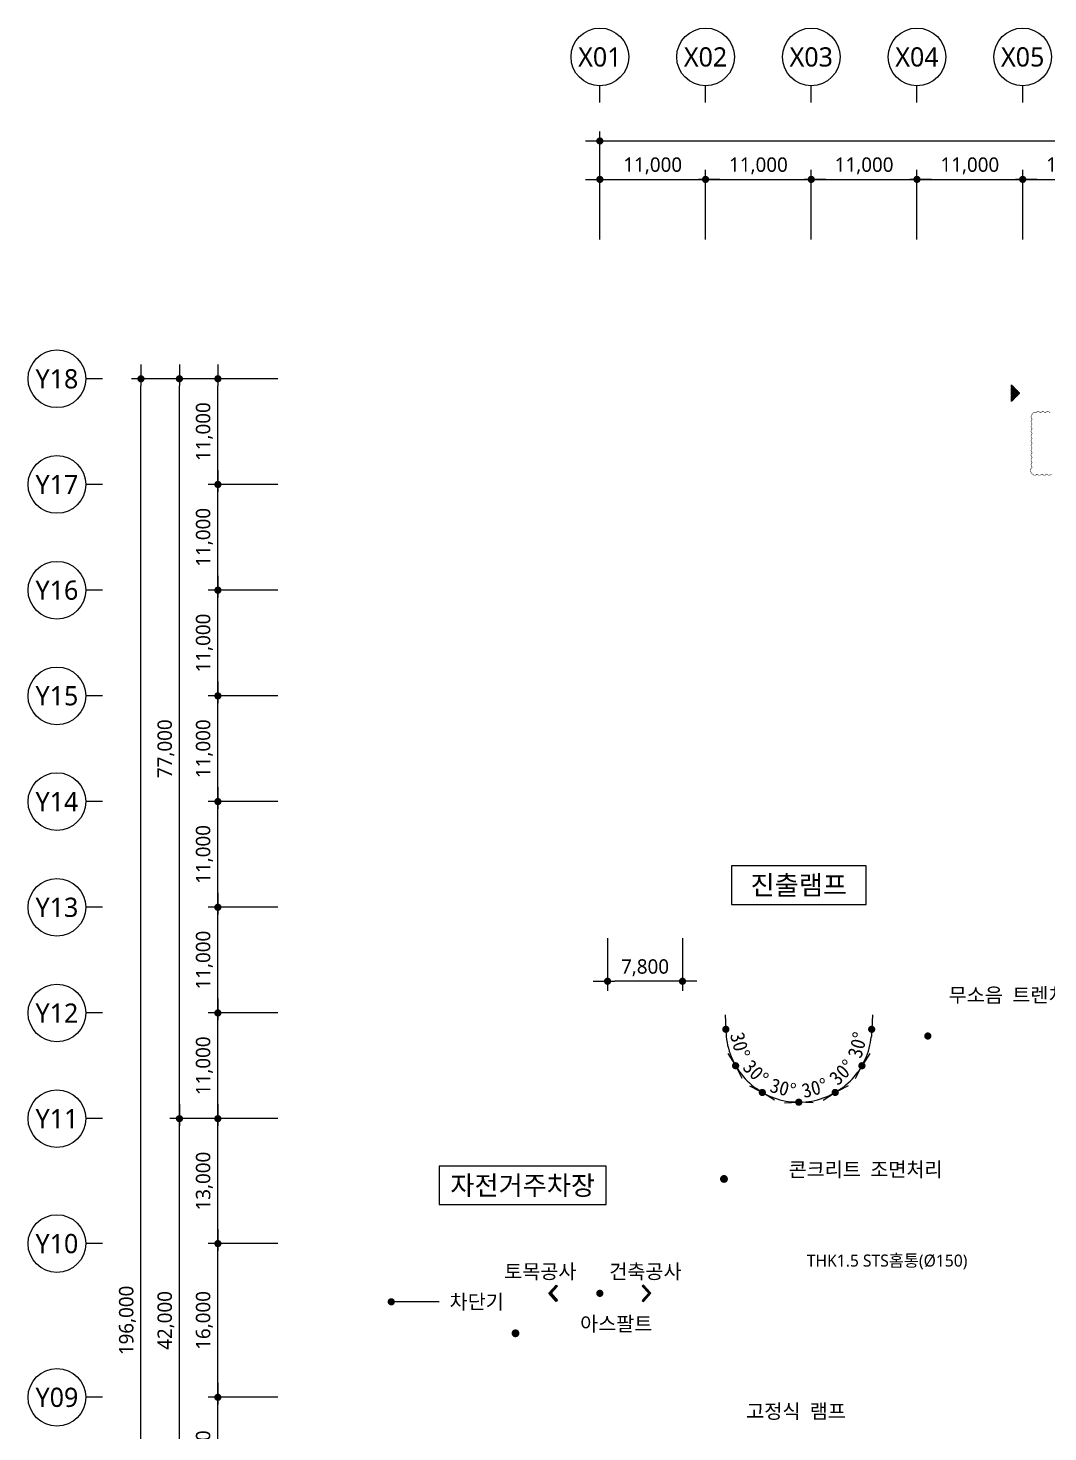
# Model space of a CAD drawing. Header units: millimetres. Extents: x 3546612 to 5615882, y 547008 to 3162891.
# Drawn here: x 4806612 to 4912737, y 1531788 to 1677891 of the extents above; entities that cross this region are included whole.
import ezdxf
from ezdxf.enums import TextEntityAlignment as Align

# ---------------------------------------------------------------- set-up
doc = ezdxf.new("R2010")
doc.units = ezdxf.units.MM
doc.linetypes.add('DASHDOTX2', pattern=[2, 1, -0.5, 0, -0.5])
for name, color, linetype, lineweight in [('A-AXIS-BUBL', 7, 'Continuous', 25), ('A-DIMS', 7, 'Continuous', 25), ('A-MKXS-LEAD', 7, 'Continuous', 25), ('A-MKXS-MAK2', 3, 'DASHDOTX2', 25), ('A-MKXS-TEXT1', 3, 'Continuous', 25), ('A-XXXX-SYMB', 7, 'Continuous', 25), ('A-XXXX-TXT2', 3, 'Continuous', 25), ('REV-202205', 20, 'Continuous', 25)]:
    doc.layers.add(name, color=color, linetype=linetype, lineweight=lineweight)
doc.styles.add('HY울릉도L', font='')
doc.styles.add('돋움', font='')
doc.styles.add('돋움체', font='')
doc.styles.add('맑은고딕', font='malgun.ttf')
doc.styles.get('HY울릉도L').set_extended_font_data('HYwulM')
doc.styles.get('돋움').set_extended_font_data('DotumChe')
doc.styles.get('돋움체').set_extended_font_data('DotumChe')
doc.dimstyles.new('CDIM', dxfattribs={"dimtxt": 3, "dimasz": 1.5, "dimexe": 2, "dimexo": 1, "dimgap": 1, "dimtad": 1, "dimdec": 0, "dimrnd": 0.5, "dimzin": 0, "dimdsep": 32, "dimlunit": 6, "dimtxsty": 'HY울릉도L', "dimblk1": '_CIDOT', "dimblk2": '_CIDOT', "dimsah": 1, "dimcen": 5.5, "dimclrd": 2, "dimclre": 2, "dimclrt": 7, "dimadec": 0, "dimazin": 0, "dimtfac": 1, "dimtdec": 0, "dimtix": 1, "dimtmove": 2, "dimatfit": 1, "dimldrblk": '_CIDOT', "dimfxl": 1, "dimtolj": 1, "dimtzin": 0, "dimlwd": -1, "dimarcsym": 0})

# ---------------------------------------------------------------- blocks, each defined once
blk = doc.blocks.new('_CIDOT')
at = {"color": 0, "linetype": 'ByBlock'}
blk.add_line((2, 0), (-1, 0), dxfattribs=at)
at = {"color": 0, "linetype": 'ByBlock', "const_width": 0.5}
blk.add_lwpolyline([(-0.25, 0, 1), (0.25, 0, 1)], format="xyb", close=True, dxfattribs=at)
blk = doc.blocks.new('*D15')
at = {"layer": 'A-DIMS', "lineweight": -2, "transparency": 16777216}
for p, q in [((93193, 135121), (85943, 135121)), ((93193, 122121), (85943, 122121))]:
    blk.add_line(p, q, dxfattribs=at)
at = {"layer": 'A-DIMS', "transparency": 16777216}
blk.add_line((86943, 122871), (86943, 134371), dxfattribs=at)
at = {"layer": 'A-DIMS', "transparency": 16777216, "xscale": 750, "yscale": 750, "zscale": 750}
for p, rotation in [((86943, 135121), 90), ((86943, 122121), 270)]:
    blk.add_blockref('_CIDOT', p, dxfattribs=dict(at, rotation=rotation))
at = {"layer": 'A-DIMS', "color": 3, "transparency": 16777216, "insert": (85538, 128621), "char_height": 1500, "attachment_point": 5, "rotation": 90, "style": '맑은고딕'}
blk.add_mtext('\\A1;13,000', dxfattribs=at)
blk = doc.blocks.new('*D16')
at = {"layer": 'A-DIMS', "lineweight": -2, "transparency": 16777216}
for p, q in [((93193, 151121), (85943, 151121)), ((93193, 135121), (85943, 135121))]:
    blk.add_line(p, q, dxfattribs=at)
at = {"layer": 'A-DIMS', "transparency": 16777216}
blk.add_line((86943, 135871), (86943, 150371), dxfattribs=at)
at = {"layer": 'A-DIMS', "transparency": 16777216, "xscale": 750, "yscale": 750, "zscale": 750}
for p, rotation in [((86943, 151121), 90), ((86943, 135121), 270)]:
    blk.add_blockref('_CIDOT', p, dxfattribs=dict(at, rotation=rotation))
at = {"layer": 'A-DIMS', "color": 3, "transparency": 16777216, "insert": (85538, 143121), "char_height": 1500, "attachment_point": 5, "rotation": 90, "style": '맑은고딕'}
blk.add_mtext('\\A1;16,000', dxfattribs=at)
blk = doc.blocks.new('*D17')
at = {"layer": 'A-DIMS', "lineweight": -2, "transparency": 16777216}
for p, q in [((93193, 164121), (85943, 164121)), ((93193, 151121), (85943, 151121))]:
    blk.add_line(p, q, dxfattribs=at)
at = {"layer": 'A-DIMS', "transparency": 16777216}
blk.add_line((86943, 151871), (86943, 163371), dxfattribs=at)
at = {"layer": 'A-DIMS', "transparency": 16777216, "xscale": 750, "yscale": 750, "zscale": 750}
for p, rotation in [((86943, 164121), 90), ((86943, 151121), 270)]:
    blk.add_blockref('_CIDOT', p, dxfattribs=dict(at, rotation=rotation))
at = {"layer": 'A-DIMS', "color": 3, "transparency": 16777216, "insert": (85538, 157621), "char_height": 1500, "attachment_point": 5, "rotation": 90, "style": '맑은고딕'}
blk.add_mtext('\\A1;13,000', dxfattribs=at)
blk = doc.blocks.new('*D18')
at = {"layer": 'A-DIMS', "lineweight": -2, "transparency": 16777216}
for p, q in [((93193, 175121), (85943, 175121)), ((93193, 164121), (85943, 164121))]:
    blk.add_line(p, q, dxfattribs=at)
at = {"layer": 'A-DIMS', "transparency": 16777216}
blk.add_line((86943, 164871), (86943, 174371), dxfattribs=at)
at = {"layer": 'A-DIMS', "transparency": 16777216, "xscale": 750, "yscale": 750, "zscale": 750}
for p, rotation in [((86943, 175121), 90), ((86943, 164121), 270)]:
    blk.add_blockref('_CIDOT', p, dxfattribs=dict(at, rotation=rotation))
at = {"layer": 'A-DIMS', "color": 3, "transparency": 16777216, "insert": (85538, 169621), "char_height": 1500, "attachment_point": 5, "rotation": 90, "style": '맑은고딕'}
blk.add_mtext('\\A1;11,000', dxfattribs=at)
blk = doc.blocks.new('*D19')
at = {"layer": 'A-DIMS', "lineweight": -2, "transparency": 16777216}
for p, q in [((93193, 186121), (85943, 186121)), ((93193, 175121), (85943, 175121))]:
    blk.add_line(p, q, dxfattribs=at)
at = {"layer": 'A-DIMS', "transparency": 16777216}
blk.add_line((86943, 175871), (86943, 185371), dxfattribs=at)
at = {"layer": 'A-DIMS', "transparency": 16777216, "xscale": 750, "yscale": 750, "zscale": 750}
for p, rotation in [((86943, 186121), 90), ((86943, 175121), 270)]:
    blk.add_blockref('_CIDOT', p, dxfattribs=dict(at, rotation=rotation))
at = {"layer": 'A-DIMS', "color": 3, "transparency": 16777216, "insert": (85538, 180621), "char_height": 1500, "attachment_point": 5, "rotation": 90, "style": '맑은고딕'}
blk.add_mtext('\\A1;11,000', dxfattribs=at)
blk = doc.blocks.new('*D20')
at = {"layer": 'A-DIMS', "lineweight": -2, "transparency": 16777216}
for p, q in [((93193, 197121), (85943, 197121)), ((93193, 186121), (85943, 186121))]:
    blk.add_line(p, q, dxfattribs=at)
at = {"layer": 'A-DIMS', "transparency": 16777216}
blk.add_line((86943, 186871), (86943, 196371), dxfattribs=at)
at = {"layer": 'A-DIMS', "transparency": 16777216, "xscale": 750, "yscale": 750, "zscale": 750}
for p, rotation in [((86943, 197121), 90), ((86943, 186121), 270)]:
    blk.add_blockref('_CIDOT', p, dxfattribs=dict(at, rotation=rotation))
at = {"layer": 'A-DIMS', "color": 3, "transparency": 16777216, "insert": (85538, 191621), "char_height": 1500, "attachment_point": 5, "rotation": 90, "style": '맑은고딕'}
blk.add_mtext('\\A1;11,000', dxfattribs=at)
blk = doc.blocks.new('*D21')
at = {"layer": 'A-DIMS', "lineweight": -2, "transparency": 16777216}
for p, q in [((93193, 208121), (85943, 208121)), ((93193, 197121), (85943, 197121))]:
    blk.add_line(p, q, dxfattribs=at)
at = {"layer": 'A-DIMS', "transparency": 16777216}
blk.add_line((86943, 197871), (86943, 207371), dxfattribs=at)
at = {"layer": 'A-DIMS', "transparency": 16777216, "xscale": 750, "yscale": 750, "zscale": 750}
for p, rotation in [((86943, 208121), 90), ((86943, 197121), 270)]:
    blk.add_blockref('_CIDOT', p, dxfattribs=dict(at, rotation=rotation))
at = {"layer": 'A-DIMS', "color": 3, "transparency": 16777216, "insert": (85538, 202621), "char_height": 1500, "attachment_point": 5, "rotation": 90, "style": '맑은고딕'}
blk.add_mtext('\\A1;11,000', dxfattribs=at)
blk = doc.blocks.new('*D22')
at = {"layer": 'A-DIMS', "lineweight": -2, "transparency": 16777216}
for p, q in [((93193, 219121), (85943, 219121)), ((93193, 208121), (85943, 208121))]:
    blk.add_line(p, q, dxfattribs=at)
at = {"layer": 'A-DIMS', "transparency": 16777216}
blk.add_line((86943, 208871), (86943, 218371), dxfattribs=at)
at = {"layer": 'A-DIMS', "transparency": 16777216, "xscale": 750, "yscale": 750, "zscale": 750}
for p, rotation in [((86943, 219121), 90), ((86943, 208121), 270)]:
    blk.add_blockref('_CIDOT', p, dxfattribs=dict(at, rotation=rotation))
at = {"layer": 'A-DIMS', "color": 3, "transparency": 16777216, "insert": (85538, 213621), "char_height": 1500, "attachment_point": 5, "rotation": 90, "style": '맑은고딕'}
blk.add_mtext('\\A1;11,000', dxfattribs=at)
blk = doc.blocks.new('*D23')
at = {"layer": 'A-DIMS', "lineweight": -2, "transparency": 16777216}
for p, q in [((93193, 230121), (85943, 230121)), ((93193, 219121), (85943, 219121))]:
    blk.add_line(p, q, dxfattribs=at)
at = {"layer": 'A-DIMS', "transparency": 16777216}
blk.add_line((86943, 219871), (86943, 229371), dxfattribs=at)
at = {"layer": 'A-DIMS', "transparency": 16777216, "xscale": 750, "yscale": 750, "zscale": 750}
for p, rotation in [((86943, 230121), 90), ((86943, 219121), 270)]:
    blk.add_blockref('_CIDOT', p, dxfattribs=dict(at, rotation=rotation))
at = {"layer": 'A-DIMS', "color": 3, "transparency": 16777216, "insert": (85538, 224621), "char_height": 1500, "attachment_point": 5, "rotation": 90, "style": '맑은고딕'}
blk.add_mtext('\\A1;11,000', dxfattribs=at)
blk = doc.blocks.new('*D24')
at = {"layer": 'A-DIMS', "lineweight": -2, "transparency": 16777216}
for p, q in [((93193, 241121), (85943, 241121)), ((93193, 230121), (85943, 230121))]:
    blk.add_line(p, q, dxfattribs=at)
at = {"layer": 'A-DIMS', "transparency": 16777216}
blk.add_line((86943, 230871), (86943, 240371), dxfattribs=at)
at = {"layer": 'A-DIMS', "transparency": 16777216, "xscale": 750, "yscale": 750, "zscale": 750}
for p, rotation in [((86943, 241121), 90), ((86943, 230121), 270)]:
    blk.add_blockref('_CIDOT', p, dxfattribs=dict(at, rotation=rotation))
at = {"layer": 'A-DIMS', "color": 3, "transparency": 16777216, "insert": (85538, 235621), "char_height": 1500, "attachment_point": 5, "rotation": 90, "style": '맑은고딕'}
blk.add_mtext('\\A1;11,000', dxfattribs=at)
blk = doc.blocks.new('*D26')
at = {"layer": 'A-DIMS', "lineweight": -2, "transparency": 16777216}
for p, q in [((93193, 241121), (77943, 241121)), ((93193, 45121), (77943, 45121))]:
    blk.add_line(p, q, dxfattribs=at)
at = {"layer": 'A-DIMS', "transparency": 16777216}
blk.add_line((78943, 45871), (78943, 240371), dxfattribs=at)
at = {"layer": 'A-DIMS', "transparency": 16777216, "xscale": 750, "yscale": 750, "zscale": 750}
for p, rotation in [((78943, 241121), 90), ((78943, 45121), 270)]:
    blk.add_blockref('_CIDOT', p, dxfattribs=dict(at, rotation=rotation))
at = {"layer": 'A-DIMS', "color": 3, "transparency": 16777216, "insert": (77538, 143121), "char_height": 1500, "attachment_point": 5, "rotation": 90, "style": '맑은고딕'}
blk.add_mtext('\\A1;196,000', dxfattribs=at)
blk = doc.blocks.new('*D28')
at = {"layer": 'A-DIMS', "lineweight": -2, "transparency": 16777216}
for p, q in [((93193, 164121), (81943, 164121)), ((93193, 122121), (81943, 122121))]:
    blk.add_line(p, q, dxfattribs=at)
at = {"layer": 'A-DIMS', "transparency": 16777216}
blk.add_line((82943, 122871), (82943, 163371), dxfattribs=at)
at = {"layer": 'A-DIMS', "transparency": 16777216, "xscale": 750, "yscale": 750, "zscale": 750}
for p, rotation in [((82943, 164121), 90), ((82943, 122121), 270)]:
    blk.add_blockref('_CIDOT', p, dxfattribs=dict(at, rotation=rotation))
at = {"layer": 'A-DIMS', "color": 3, "transparency": 16777216, "insert": (81542, 143121), "char_height": 1500, "attachment_point": 5, "rotation": 90, "style": '맑은고딕'}
blk.add_mtext('\\A1;42,000', dxfattribs=at)
blk = doc.blocks.new('*D29')
at = {"layer": 'A-DIMS', "lineweight": -2, "transparency": 16777216}
for p, q in [((93193, 241121), (81943, 241121)), ((93193, 164121), (81943, 164121))]:
    blk.add_line(p, q, dxfattribs=at)
at = {"layer": 'A-DIMS', "transparency": 16777216}
blk.add_line((82943, 164871), (82943, 240371), dxfattribs=at)
at = {"layer": 'A-DIMS', "transparency": 16777216, "xscale": 750, "yscale": 750, "zscale": 750}
for p, rotation in [((82943, 241121), 90), ((82943, 164121), 270)]:
    blk.add_blockref('_CIDOT', p, dxfattribs=dict(at, rotation=rotation))
at = {"layer": 'A-DIMS', "color": 3, "transparency": 16777216, "insert": (81542, 202621), "char_height": 1500, "attachment_point": 5, "rotation": 90, "style": '맑은고딕'}
blk.add_mtext('\\A1;77,000', dxfattribs=at)
blk = doc.blocks.new('*D30')
at = {"layer": 'A-DIMS', "lineweight": -2, "transparency": 16777216}
for p, q in [((148693, 255621), (148693, 262871)), ((159693, 255621), (159693, 262871))]:
    blk.add_line(p, q, dxfattribs=at)
at = {"layer": 'A-DIMS', "transparency": 16777216}
blk.add_line((149443, 261871), (158943, 261871), dxfattribs=at)
at = {"layer": 'A-DIMS', "transparency": 16777216, "xscale": 750, "yscale": 750, "zscale": 750, "rotation": 180}
blk.add_blockref('_CIDOT', (148693, 261871), dxfattribs=at)
at = {"layer": 'A-DIMS', "transparency": 16777216, "xscale": 750, "yscale": 750, "zscale": 750}
blk.add_blockref('_CIDOT', (159693, 261871), dxfattribs=at)
at = {"layer": 'A-DIMS', "color": 3, "transparency": 16777216, "insert": (154193, 263275), "char_height": 1500, "attachment_point": 5, "style": '맑은고딕'}
blk.add_mtext('\\A1;11,000', dxfattribs=at)
blk = doc.blocks.new('*D31')
at = {"layer": 'A-DIMS', "lineweight": -2, "transparency": 16777216}
for p, q in [((159693, 255621), (159693, 262871)), ((170693, 255621), (170693, 262871))]:
    blk.add_line(p, q, dxfattribs=at)
at = {"layer": 'A-DIMS', "transparency": 16777216}
blk.add_line((160443, 261871), (169943, 261871), dxfattribs=at)
at = {"layer": 'A-DIMS', "transparency": 16777216, "xscale": 750, "yscale": 750, "zscale": 750, "rotation": 180}
blk.add_blockref('_CIDOT', (159693, 261871), dxfattribs=at)
at = {"layer": 'A-DIMS', "transparency": 16777216, "xscale": 750, "yscale": 750, "zscale": 750}
blk.add_blockref('_CIDOT', (170693, 261871), dxfattribs=at)
at = {"layer": 'A-DIMS', "color": 3, "transparency": 16777216, "insert": (165193, 263275), "char_height": 1500, "attachment_point": 5, "style": '맑은고딕'}
blk.add_mtext('\\A1;11,000', dxfattribs=at)
blk = doc.blocks.new('*D32')
at = {"layer": 'A-DIMS', "lineweight": -2, "transparency": 16777216}
for p, q in [((170693, 255621), (170693, 262871)), ((181693, 255621), (181693, 262871))]:
    blk.add_line(p, q, dxfattribs=at)
at = {"layer": 'A-DIMS', "transparency": 16777216}
blk.add_line((171443, 261871), (180943, 261871), dxfattribs=at)
at = {"layer": 'A-DIMS', "transparency": 16777216, "xscale": 750, "yscale": 750, "zscale": 750, "rotation": 180}
blk.add_blockref('_CIDOT', (170693, 261871), dxfattribs=at)
at = {"layer": 'A-DIMS', "transparency": 16777216, "xscale": 750, "yscale": 750, "zscale": 750}
blk.add_blockref('_CIDOT', (181693, 261871), dxfattribs=at)
at = {"layer": 'A-DIMS', "color": 3, "transparency": 16777216, "insert": (176193, 263275), "char_height": 1500, "attachment_point": 5, "style": '맑은고딕'}
blk.add_mtext('\\A1;11,000', dxfattribs=at)
blk = doc.blocks.new('*D43')
at = {"layer": 'A-DIMS', "lineweight": -2, "transparency": 16777216}
for p, q in [((126693, 255621), (126693, 266871)), ((302693, 255621), (302693, 266871))]:
    blk.add_line(p, q, dxfattribs=at)
at = {"layer": 'A-DIMS', "transparency": 16777216}
blk.add_line((127443, 265871), (301943, 265871), dxfattribs=at)
at = {"layer": 'A-DIMS', "transparency": 16777216, "xscale": 750, "yscale": 750, "zscale": 750, "rotation": 180}
blk.add_blockref('_CIDOT', (126693, 265871), dxfattribs=at)
at = {"layer": 'A-DIMS', "transparency": 16777216, "xscale": 750, "yscale": 750, "zscale": 750}
blk.add_blockref('_CIDOT', (302693, 265871), dxfattribs=at)
at = {"layer": 'A-DIMS', "color": 3, "transparency": 16777216, "insert": (214693, 267275), "char_height": 1500, "attachment_point": 5, "style": '맑은고딕'}
blk.add_mtext('\\A1;176,000', dxfattribs=at)
blk = doc.blocks.new('*D45')
at = {"layer": 'A-DIMS', "lineweight": -2, "transparency": 16777216}
for p, q in [((126693, 255621), (126693, 262871)), ((137693, 255621), (137693, 262871))]:
    blk.add_line(p, q, dxfattribs=at)
at = {"layer": 'A-DIMS', "transparency": 16777216}
blk.add_line((127443, 261871), (136943, 261871), dxfattribs=at)
at = {"layer": 'A-DIMS', "transparency": 16777216, "xscale": 750, "yscale": 750, "zscale": 750, "rotation": 180}
blk.add_blockref('_CIDOT', (126693, 261871), dxfattribs=at)
at = {"layer": 'A-DIMS', "transparency": 16777216, "xscale": 750, "yscale": 750, "zscale": 750}
blk.add_blockref('_CIDOT', (137693, 261871), dxfattribs=at)
at = {"layer": 'A-DIMS', "color": 3, "transparency": 16777216, "insert": (132193, 263275), "char_height": 1500, "attachment_point": 5, "style": '맑은고딕'}
blk.add_mtext('\\A1;11,000', dxfattribs=at)
blk = doc.blocks.new('*D46')
at = {"layer": 'A-DIMS', "lineweight": -2, "transparency": 16777216}
for p, q in [((137693, 255621), (137693, 262871)), ((148693, 255621), (148693, 262871))]:
    blk.add_line(p, q, dxfattribs=at)
at = {"layer": 'A-DIMS', "transparency": 16777216}
blk.add_line((138443, 261871), (147943, 261871), dxfattribs=at)
at = {"layer": 'A-DIMS', "transparency": 16777216, "xscale": 750, "yscale": 750, "zscale": 750, "rotation": 180}
blk.add_blockref('_CIDOT', (137693, 261871), dxfattribs=at)
at = {"layer": 'A-DIMS', "transparency": 16777216, "xscale": 750, "yscale": 750, "zscale": 750}
blk.add_blockref('_CIDOT', (148693, 261871), dxfattribs=at)
at = {"layer": 'A-DIMS', "color": 3, "transparency": 16777216, "insert": (143193, 263275), "char_height": 1500, "attachment_point": 5, "style": '맑은고딕'}
blk.add_mtext('\\A1;11,000', dxfattribs=at)
blk = doc.blocks.new('글_자전거주차장')
at = {"layer": 'A-XXXX-TXT2', "color": 0}
blk.add_lwpolyline([(-8700, -2000), (8700, -2000), (8700, 2000), (-8700, 2000)], close=True, dxfattribs=at)
at = {"layer": 'A-XXXX-TXT2', "style": '맑은고딕'}
blk.add_text('자전거주차장', height=2000, dxfattribs=at).set_placement((0, 0), align=Align.MIDDLE_CENTER)
blk = doc.blocks.new('글_진출램프')
at = {"layer": 'A-XXXX-TXT2', "color": 0}
blk.add_lwpolyline([(-7000, -1997), (7000, -1997), (7000, 2003), (-7000, 2003)], close=True, dxfattribs=at)
at = {"layer": 'A-XXXX-TXT2', "style": '맑은고딕'}
blk.add_text('진출램프', height=2000, dxfattribs=at).set_placement((0, 3), align=Align.MIDDLE_CENTER)
blk = doc.blocks.new('*D144')
at = {"layer": 'A-DIMS', "lineweight": -2, "transparency": 16777216}
for p, q in [((4866912, 1583191), (4866912, 1577691)), ((4874712, 1583191), (4874712, 1577691))]:
    blk.add_line(p, q, dxfattribs=at)
at = {"layer": 'A-DIMS', "transparency": 16777216}
blk.add_line((4873962, 1578691), (4867662, 1578691), dxfattribs=at)
at = {"layer": 'A-DIMS', "transparency": 16777216, "xscale": 750, "yscale": 750, "zscale": 750}
for p, rotation in [((4866912, 1578691), 179.9999710073349), ((4874712, 1578691), 359.9999710073349)]:
    blk.add_blockref('_CIDOT', p, dxfattribs=dict(at, rotation=rotation))
at = {"layer": 'A-DIMS', "color": 3, "transparency": 16777216, "insert": (4870812, 1580092), "char_height": 1500, "attachment_point": 5, "rotation": 359.99997, "style": '맑은고딕'}
blk.add_mtext('\\A1;7,800', dxfattribs=at)
blk = doc.blocks.new('*D147')
at = {"layer": 'A-DIMS', "transparency": 16777216}
blk.add_arc((4886812, 1573691), 7587, 305.666, 324.334, dxfattribs=at)
at = {"layer": 'A-DIMS', "transparency": 16777216, "xscale": 750, "yscale": 750, "zscale": 750}
for p, rotation in [((4893383, 1569898), 57.16699755167519), ((4890605, 1567120), 212.8330024483249)]:
    blk.add_blockref('_CIDOT', p, dxfattribs=dict(at, rotation=rotation))
at = {"layer": 'A-DIMS', "color": 3, "transparency": 16777216, "insert": (4891292, 1569211), "char_height": 1500, "attachment_point": 5, "rotation": 45, "style": '돋움'}
blk.add_mtext('\\A1;30°', dxfattribs=at)
blk = doc.blocks.new('*D148')
at = {"layer": 'A-DIMS', "transparency": 16777216}
blk.add_arc((4886812, 1573691), 7587, 335.666, 354.334, dxfattribs=at)
at = {"layer": 'A-DIMS', "transparency": 16777216, "xscale": 750, "yscale": 750, "zscale": 750}
for p, rotation in [((4894399, 1573691), 87.16699788413507), ((4893383, 1569898), 242.833002115865)]:
    blk.add_blockref('_CIDOT', p, dxfattribs=dict(at, rotation=rotation))
at = {"layer": 'A-DIMS', "color": 3, "transparency": 16777216, "insert": (4892932, 1572051), "char_height": 1500, "attachment_point": 5, "rotation": 75, "style": '돋움'}
blk.add_mtext('\\A1;30°', dxfattribs=at)
blk = doc.blocks.new('*D151')
at = {"layer": 'A-DIMS', "transparency": 16777216}
blk.add_arc((4886812, 1573691), 7587, 275.666, 294.334, dxfattribs=at)
at = {"layer": 'A-DIMS', "transparency": 16777216, "xscale": 750, "yscale": 750, "zscale": 750}
for p, rotation in [((4890605, 1567120), 27.16699755167506), ((4886812, 1566104), 182.8330024483249)]:
    blk.add_blockref('_CIDOT', p, dxfattribs=dict(at, rotation=rotation))
at = {"layer": 'A-DIMS', "color": 3, "transparency": 16777216, "insert": (4888452, 1567571), "char_height": 1500, "attachment_point": 5, "rotation": 15, "style": '돋움'}
blk.add_mtext('\\A1;30°', dxfattribs=at)
blk = doc.blocks.new('*D152')
at = {"layer": 'A-DIMS', "transparency": 16777216}
blk.add_arc((4886812, 1573691), 7587, 215.666, 234.334, dxfattribs=at)
at = {"layer": 'A-DIMS', "transparency": 16777216, "xscale": 750, "yscale": 750, "zscale": 750}
for p, rotation in [((4880241, 1569898), 122.8330024483245), ((4883018, 1567120), 327.1669975516754)]:
    blk.add_blockref('_CIDOT', p, dxfattribs=dict(at, rotation=rotation))
at = {"layer": 'A-DIMS', "color": 3, "transparency": 16777216, "insert": (4882331, 1569211), "char_height": 1500, "attachment_point": 5, "rotation": 315, "style": '돋움'}
blk.add_mtext('\\A1;30°', dxfattribs=at)
blk = doc.blocks.new('*D153')
at = {"layer": 'A-DIMS', "transparency": 16777216}
blk.add_arc((4886812, 1573691), 7587, 185.666, 204.334, dxfattribs=at)
at = {"layer": 'A-DIMS', "transparency": 16777216, "xscale": 750, "yscale": 750, "zscale": 750}
for p, rotation in [((4879225, 1573691), 92.83300211586561), ((4880241, 1569898), 297.1669978841343)]:
    blk.add_blockref('_CIDOT', p, dxfattribs=dict(at, rotation=rotation))
at = {"layer": 'A-DIMS', "color": 3, "transparency": 16777216, "insert": (4880691, 1572051), "char_height": 1500, "attachment_point": 5, "rotation": 285, "style": '돋움'}
blk.add_mtext('\\A1;30°', dxfattribs=at)
blk = doc.blocks.new('*D154')
at = {"layer": 'A-DIMS', "transparency": 16777216}
blk.add_arc((4886812, 1573691), 7587, 245.666, 264.334, dxfattribs=at)
at = {"layer": 'A-DIMS', "transparency": 16777216, "xscale": 750, "yscale": 750, "zscale": 750}
for p, rotation in [((4883018, 1567120), 152.8330024483255), ((4886812, 1566104), 357.1669975516747)]:
    blk.add_blockref('_CIDOT', p, dxfattribs=dict(at, rotation=rotation))
at = {"layer": 'A-DIMS', "color": 3, "transparency": 16777216, "insert": (4885172, 1567571), "char_height": 1500, "attachment_point": 5, "rotation": 345, "style": '돋움'}
blk.add_mtext('\\A1;30°', dxfattribs=at)
blk = doc.blocks.new('ARROW2')
blk.add_lwpolyline([(0, 0.87), (0.74, 0), (0, -0.87), (0.15, -1), (1, 0), (0.15, 1)], close=True)
for points in [[(0, 0.87), (0.15, 1), (0.74, 0), (1, 0)], [(0.74, 0), (1, 0), (0, -0.87), (0.15, -1)]]:
    blk.add_solid(points)
blk = doc.blocks.new('DIM(210222)')
for p, q in [((126693, 269870.6), (126693, 271620.6)), ((137693, 269870.6), (137693, 271620.6)), ((148693, 269870.6), (148693, 271620.6)), ((159693, 269870.6), (159693, 271620.6)), ((170693, 269870.6), (170693, 271620.6)), ((74943, 241120.6), (73193, 241120.6)), ((74943, 230120.6), (73193, 230120.6)), ((74943, 219120.6), (73193, 219120.6)), ((74943, 208120.6), (73193, 208120.6)), ((74943, 197120.6), (73193, 197120.6)), ((74943, 186120.6), (73193, 186120.6)), ((74943, 175120.6), (73193, 175120.6)), ((74943, 164120.6), (73193, 164120.6)), ((74943, 151120.6), (73193, 151120.6)), ((74943, 135120.6), (73193, 135120.6))]:
    blk.add_line(p, q)
at = {"layer": 'A-AXIS-BUBL', "ltscale": 0.2}
for centre in [(126693, 274620.6), (137693, 274620.6), (148693, 274620.6), (159693, 274620.6), (170693, 274620.6), (70193, 241120.6), (70193, 230120.6), (70193, 219120.6), (70193, 208120.6), (70193, 197120.6), (70193, 186120.6), (70193, 175120.6), (70193, 164120.6), (70193, 151120.6), (70193, 135120.6)]:
    blk.add_circle(centre, 3000, dxfattribs=at)
at = {"layer": 'A-XXXX-TXT2', "ltscale": 0.2, "style": '맑은고딕'}
for s, p in [('X01', (126693, 274620.6)), ('X02', (137693, 274620.6)), ('X03', (148693, 274620.6)), ('X04', (159693, 274620.6)), ('X05', (170693, 274620.6)), ('Y18', (70193, 241120.6)), ('Y17', (70193, 230120.6)), ('Y16', (70193, 219120.6)), ('Y15', (70193, 208120.6)), ('Y14', (70193, 197120.6)), ('Y13', (70193, 186120.6)), ('Y12', (70193, 175120.6)), ('Y11', (70193, 164120.6)), ('Y10', (70193, 151120.6)), ('Y09', (70193, 135120.6))]:
    blk.add_text(s, height=2000, dxfattribs=at).set_placement(p, align=Align.MIDDLE)
at = {"layer": 'A-DIMS'}
for p1, p2, distance, picture, middle in [((126693, 255120.6), (302693, 255120.6), 10750, '*D43', (214693, 267275.5)), ((126693, 255120.6), (137693, 255120.6), 6750, '*D45', (132193, 263275.5)), ((137693, 255120.6), (148693, 255120.6), 6750, '*D46', (143193, 263275.5)), ((148693, 255120.6), (159693, 255120.6), 6750, '*D30', (154193, 263275.5)), ((159693, 255120.6), (170693, 255120.6), 6750, '*D31', (165193, 263275.5)), ((170693, 255120.6), (181693, 255120.6), 6750, '*D32', (176193, 263275.5)), ((93693, 45120.6), (93693, 241120.6), 14750, '*D26', (77538.1, 143120.6)), ((93693, 164120.6), (93693, 241120.6), 10750, '*D29', (81542.2, 202620.6)), ((93693, 230120.6), (93693, 241120.6), 6750, '*D24', (85538.1, 235620.6)), ((93693, 219120.6), (93693, 230120.6), 6750, '*D23', (85538.1, 224620.6)), ((93693, 208120.6), (93693, 219120.6), 6750, '*D22', (85538.1, 213620.6)), ((93693, 197120.6), (93693, 208120.6), 6750, '*D21', (85538.1, 202620.6)), ((93693, 186120.6), (93693, 197120.6), 6750, '*D20', (85538.1, 191620.6)), ((93693, 175120.6), (93693, 186120.6), 6750, '*D19', (85538.1, 180620.6)), ((93693, 164120.6), (93693, 175120.6), 6750, '*D18', (85538.1, 169620.6)), ((93693, 122120.6), (93693, 164120.6), 10750, '*D28', (81542.2, 143120.6)), ((93693, 151120.6), (93693, 164120.6), 6750, '*D17', (85538.1, 157620.6)), ((93693, 135120.6), (93693, 151120.6), 6750, '*D16', (85538.1, 143120.6)), ((93693, 122120.6), (93693, 135120.6), 6750, '*D15', (85538.1, 128620.6))]:
    dim = blk.add_aligned_dim(p1=p1, p2=p2, distance=distance, dimstyle='CDIM', override={"dimscale": 500, "dimtxsty": '맑은고딕', "dimclrd": 256, "dimclre": 256, "dimclrt": 3}, dxfattribs=at)
    dim.commit()
    dim.dimension.update_dxf_attribs({"geometry": picture, "text_midpoint": middle})

msp = doc.modelspace()

# ---------------------------------------------------------------- hatches: boundary and pattern name
h = msp.add_hatch(color=240)
h.dxf.hatch_style = 1
h.paths.add_polyline_path([(4908912.8, 1639011.5), (4909792.6, 1639891.2), (4908912.8, 1640771)])

# ---------------------------------------------------------------- linework, layer by layer
at = {"layer": 'A-MKXS-LEAD'}
msp.add_line((4849379.1, 1545330.3), (4844402.6, 1545330.3), dxfattribs=at)
for points, const_width in [([(4900047.8, 1572991.2, 1), (4900422.8, 1572991.2, 1)], 375), ([(4878818.2, 1558138, 1), (4879232.8, 1558096.6, 1)], 400), ([(4844215.1, 1545330.3, 1), (4844590.1, 1545330.3, 1)], 375), ([(4857126.1, 1542073.8, 1), (4857540.7, 1542032.4, 1)], 400)]:
    msp.add_lwpolyline(points, format="xyb", close=True, dxfattribs=dict(at, const_width=const_width))
at = {"layer": 'A-MKXS-MAK2', "color": 240}
msp.add_lwpolyline([(4908912.8, 1639011.5), (4909792.6, 1639891.2), (4908912.8, 1640771)], close=True, dxfattribs=at)
at = {"layer": 'A-XXXX-SYMB', "const_width": 375}
msp.add_lwpolyline([(4865924.3, 1546213.2, -1), (4866299.3, 1546213.2, -1)], format="xyb", close=True, dxfattribs=at)
at = {"layer": 'REV-202205', "const_width": 50}
msp.add_lwpolyline([(4912961.8, 1637841.2, 0.52056705), (4912461.8, 1637841.2, 0.52056705), (4911961.8, 1637841.2, 0.52056705), (4911461.8, 1637841.2, 0.52056705), (4911111.8, 1637691.2, 0.52056705), (4911111.8, 1637191.2, 0.52056705), (4911111.8, 1636691.2, 0.52056705), (4911111.8, 1636191.2, 0.52056705), (4911111.8, 1635691.2, 0.52056705), (4911111.8, 1635191.2, 0.52056705), (4911111.8, 1634691.2, 0.52056705), (4911111.8, 1634191.2, 0.52056705), (4911111.8, 1633691.2, 0.52056705), (4911111.8, 1633191.2, 0.52056705), (4911111.8, 1632691.2, 0.52056705), (4911111.8, 1632191.2, 0.52056705), (4911111.8, 1631491.2, 0.52056705), (4911611.8, 1631491.2, 0.52056705), (4912111.8, 1631491.2, 0.52056705), (4912611.8, 1631491.2, 0.52056705), (4913111.8, 1631491.2, 0.52056705)], format="xyb", dxfattribs=at)

# ---------------------------------------------------------------- block references
for name, p in [('DIM(210222)', (4739418.8, 1400270.6)), ('글_진출램프', (4886811.8, 1588691.2)), ('글_자전거주차장', (4858083.5, 1557440))]:
    msp.add_blockref(name, p)
at = {"layer": 'A-XXXX-SYMB', "yscale": -861.6031974333613, "zscale": 915.0208861333258, "rotation": 180}
for p, xscale in [((4861709, 1546213.2), 915.0208861333258), ((4870514.6, 1546213.2), -915.0208861333258)]:
    msp.add_blockref('ARROW2', p, dxfattribs=dict(at, xscale=xscale))

# ---------------------------------------------------------------- texts
at = {"layer": 'A-MKXS-TEXT1'}
for s, height, style, p in [('무소음 트렌치(W=200)', 1500, '돋움체', (4902408.2, 1577256.9)), ('콘크리트 조면처리', 1500, '돋움체', (4885747.1, 1559105.1)), ('THK1.5 STS홈통(Ø150)', 1250, '맑은고딕', (4887645.5, 1549621)), ('토목공사', 1500, '돋움체', (4856150.2, 1548484.4)), ('건축공사', 1500, '돋움체', (4867089.3, 1548484.4)), ('차단기', 1500, '돋움체', (4850476.2, 1545330.3)), ('아스팔트', 1500, '돋움체', (4864055, 1543040.9)), ('고정식 램프', 1500, '돋움체', (4881335, 1533937.2))]:
    msp.add_text(s, height=height, dxfattribs=dict(at, style=style)).set_placement(p, align=Align.MIDDLE_LEFT)

# ---------------------------------------------------------------- dimensions: what is measured, and where the dimension line sits
at = {"layer": 'A-DIMS'}
dim = msp.add_aligned_dim(p1=(4874711.8, 1583691.2), p2=(4866911.8, 1583691.2), distance=5000, dimstyle='CDIM', override={"dimscale": 500, "dimtxsty": '맑은고딕', "dimclrd": 256, "dimclre": 256, "dimclrt": 3}, dxfattribs=at)
dim.commit()
dim.dimension.update_dxf_attribs({"geometry": '*D144', "text_midpoint": (4870811.8, 1580092)})
for base, line1, line2, picture, middle in [((4893941.5, 1571096.2), ((4861111.8, 1573691.2), (4912511.8, 1573691.2)), ((4886811.8, 1573691.2), (4909068.7, 1560841.2)), '*D148', (4892932.2, 1572051.3)), ((4879339.8, 1572373.7), ((4912511.8, 1573691.2), (4861111.8, 1573691.2)), ((4886811.8, 1573691.2), (4864555, 1560841.2)), '*D153', (4880691.5, 1572051.3)), ((4880999.6, 1568814.2), ((4886811.8, 1573691.2), (4864555, 1560841.2)), ((4886811.8, 1573691.2), (4873961.8, 1551434.4)), '*D152', (4882331.4, 1569210.8)), ((4884216.8, 1566561.6), ((4886811.8, 1573691.2), (4873961.8, 1551434.4)), ((4886811.8, 1573691.2), (4886811.8, 1547991.2)), '*D154', (4885171.9, 1567570.9)), ((4888129.3, 1566219.3), ((4886811.8, 1573691.2), (4899661.8, 1551434.4)), ((4886811.8, 1573691.2), (4886811.8, 1547991.2)), '*D151', (4888451.7, 1567570.9)), ((4891688.8, 1567879.1), ((4886811.8, 1573691.2), (4909068.7, 1560841.2)), ((4886811.8, 1573691.2), (4899661.8, 1551434.4)), '*D147', (4891292.2, 1569210.8))]:
    dim = msp.add_angular_dim_2l(base=base, line1=line1, line2=line2, dimstyle='CDIM', override={"dimscale": 500, "dimtxsty": '돋움', "dimclrd": 256, "dimclre": 256, "dimclrt": 3}, dxfattribs=at)
    dim.commit()
    dim.dimension.update_dxf_attribs({"geometry": picture, "text_midpoint": middle})

doc.saveas('drawing.dxf')
